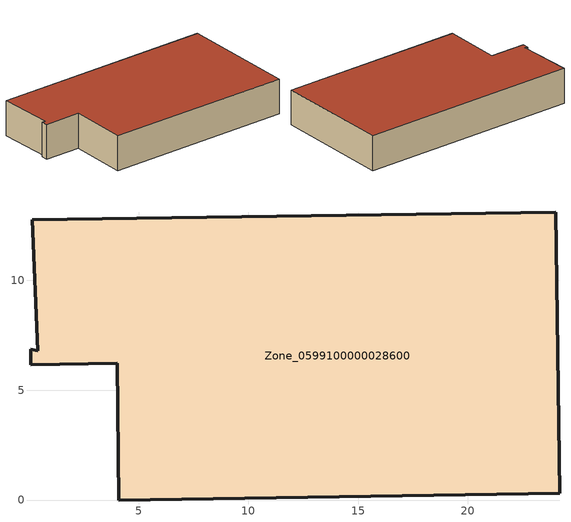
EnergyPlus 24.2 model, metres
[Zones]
Zone_0599100000028600
 floor ground (C_G): 0.4,6.8 0.16,12.76 24,13.12 24.19,0.3 4.09,0 4.02,6.23 0.09,6.17 0.08,6.87 z0
 wall outside (C_F): 4.02,6.23 4.09,0 24.19,0.3 24,13.12 0.16,12.76 0.4,6.8 0.08,6.87 0.09,6.17 4.02,6.23 z0:3.8
 roof outside (C_R): 0.16,12.76 0.4,6.8 0.08,6.87 0.09,6.17 4.02,6.23 4.09,0 24.19,0.3 24,13.12 z3.8
[BUILDING]
Pand.0599100000028600: North Axis=0; Terrain=City; Loads Convergence Tolerance Value=0.04; Temperature Convergence Tolerance Value=0.4; Solar Distribution=FullExterior; Maximum Number of Warmup Days=25; Minimum Number of Warmup Days=1
[Site:Location]
Rotterdam.The.Hague.AP_ZH_NLD Design_Conditions: Latitude=51.96; Longitude=4.45; Time Zone=1; Elevation=-4.5
[SITE:GROUNDTEMPERATURE:BUILDINGSURFACE]
18, 18, 18, 18, 18, 18, 18, 18, 18, 18, 18, 18
[MATERIAL] Thermal Absorptance=0.9; Solar Absorptance=0.7; Visible Absorptance=0.7
Name | Roughness | Thickness | Conductivity | Density | Specific Heat
G.D.1975-1991 | MediumSmooth | 0.15 | 0.288461 | 540 | 1210
F.D.1975-1991 | Rough | 0.3 | 0.230769 | 1920 | 840
R.D.1975-1991 | MediumRough | 0.2 | 0.153846 | 1500 | 1000
[CONSTRUCTION]
C_G: G.D.1975-1991
C_F: F.D.1975-1991
C_R: R.D.1975-1991
[ZONE]
Zone_0599100000028600: Type=1; Multiplier=1; Ceiling Height=Autocalculate; Volume=Autocalculate; Floor Area=autocalculate; Part of Total Floor Area=Yes
[ZONEINFILTRATION:DESIGNFLOWRATE]
Infil_Zone_0599100000028600: Zone or ZoneList or Space or SpaceList=Zone_0599100000028600; Schedule=AlwaysOn; Design Flow Rate Calculation Method=Flow/Area; Flow Rate per Floor Area=0.0042; Constant Term Coefficient=1; Temperature Term Coefficient=0; Velocity Term Coefficient=0; Velocity Squared Term Coefficient=0
[HVACTEMPLATE:ZONE:IDEALLOADSAIRSYSTEM]
Zone_0599100000028600: Maximum Heating Supply Air Temperature=50; Minimum Cooling Supply Air Temperature=13; Maximum Heating Supply Air Humidity Ratio=0.0156; Minimum Cooling Supply Air Humidity Ratio=0.0077; Heating Limit=NoLimit; Cooling Limit=NoLimit; Dehumidification Control Type=ConstantSensibleHeatRatio; Cooling Sensible Heat Ratio=0.7; Dehumidification Setpoint=60; Humidification Control Type=None; Humidification Setpoint=30; Outdoor Air Method=None; Outdoor Air Flow Rate per Person=0.00944; Outdoor Air Flow Rate per Zone Floor Area=0; Outdoor Air Flow Rate per Zone=0; Demand Controlled Ventilation Type=None; Outdoor Air Economizer Type=NoEconomizer; Heat Recovery Type=None; Sensible Heat Recovery Effectiveness=0.7; Latent Heat Recovery Effectiveness=0.65
[ZONECONTROL:THERMOSTAT]
ThermostatControl_Zone_0599100000028600: Zone or ZoneList=Zone_0599100000028600; Control Type Schedule=DualSetpointControlType; Control 1=Thermostat_Zone_0599100000028600; Temperature Difference Between Cutout And Setpoint=0
[THERMOSTATSETPOINT:DUALSETPOINT]
Thermostat_Zone_0599100000028600: Heating Setpoint Temperature Schedule=HeatingSetpoint_Zone_0599100000028600; Cooling Setpoint Temperature Schedule=CoolingSetpoint_Zone_0599100000028600
[SCHEDULE:COMPACT]
HeatingSetpoint_Zone_0599100000028600: Through: 12/31, For: AllDays, Until: 24:00, 21
CoolingSetpoint_Zone_0599100000028600: Through: 12/31, For: AllDays, Until: 24:00, 24
DualSetpointControlType: Through: 12/31, For: AllDays, Until: 24:00, 4
AlwaysOn: Through: 12/31, For: AllDays, Until: 24:00, 1
